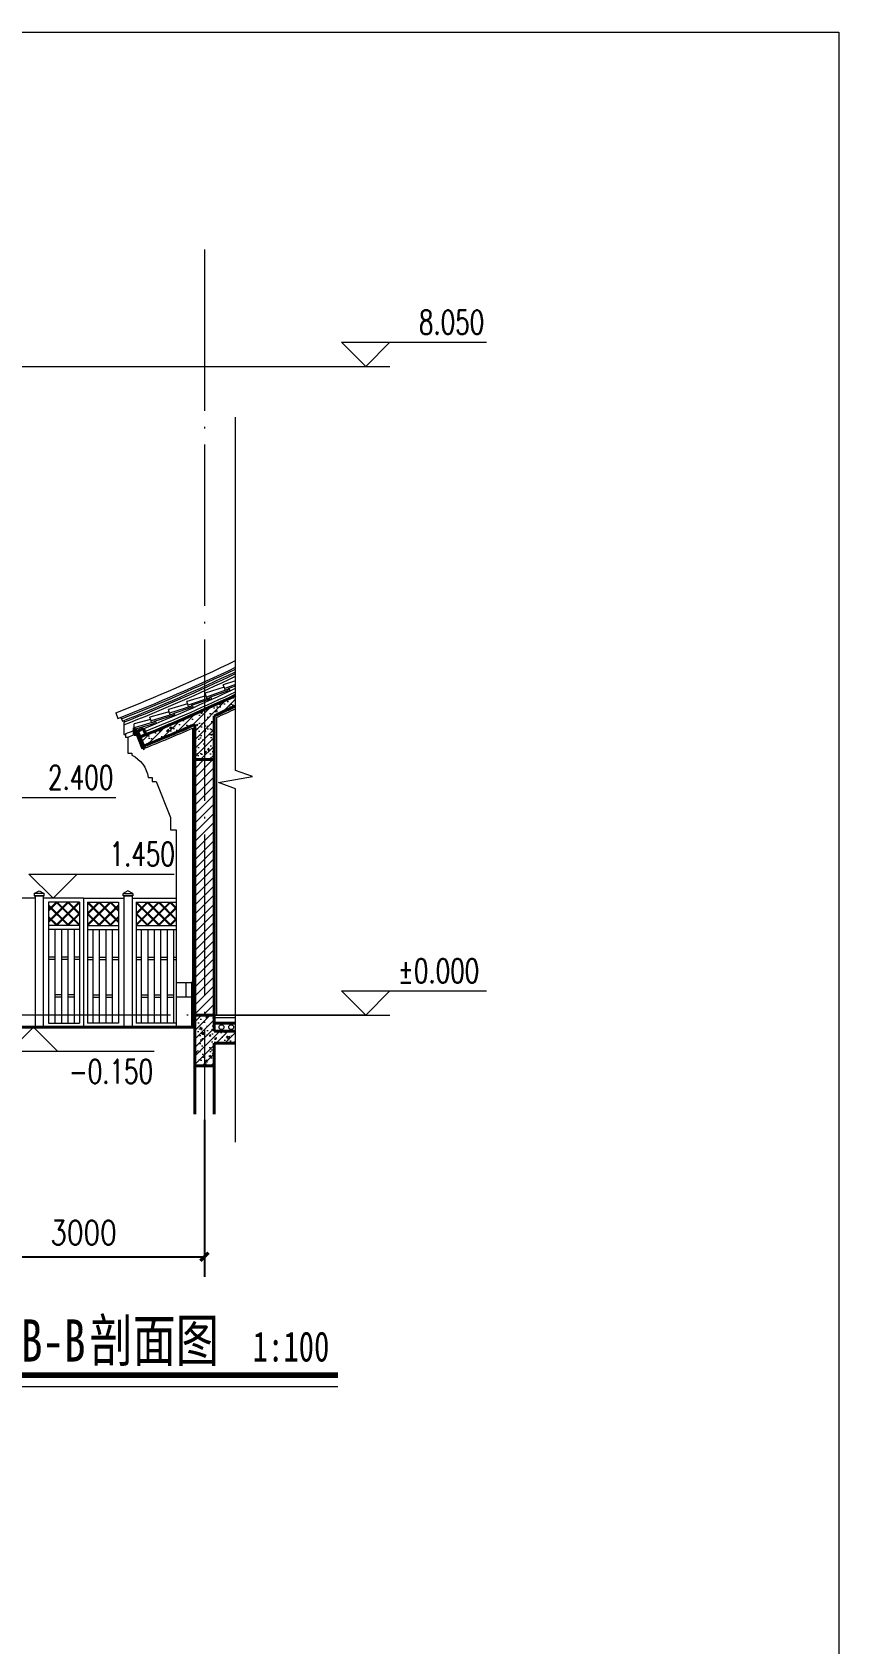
# Model space of a CAD drawing. Extents: x 577108 to 1042908, y 41950 to 81950.
# Drawn here: x 894105 to 904108, y 61950 to 81950 of the extents above; entities that cross this region are included whole.
import ezdxf

# ---------------------------------------------------------------- set-up
doc = ezdxf.new("R2010")
doc.units = 0
doc.header["$LTSCALE"] = 1000
doc.header["$MEASUREMENT"] = 0
doc.linetypes.add('DOTE', pattern=[2.42, 2, -0.2, 0.02, -0.2])
doc.layers.get('0').update_dxf_attribs({"linetype": 'CONTINUOUS', "lineweight": 13})
doc.layers.get('Defpoints').update_dxf_attribs({"linetype": 'CONTINUOUS', "lineweight": 5})
for name, color, linetype, lineweight in [('AXIS', 3, 'CONTINUOUS', 15), ('DIM_ELEV', 3, 'CONTINUOUS', 15), ('DIM_SYMB', 3, 'CONTINUOUS', 15), ('DOTE', 1, 'DOTE', 0), ('hatch', 8, 'CONTINUOUS', 5), ('LM-S', 8, 'CONTINUOUS', 5), ('PUB_TEXT', 7, 'CONTINUOUS', 20), ('wall', 2, 'CONTINUOUS', 40), ('瓦1', 8, 'CONTINUOUS', 15), ('瓦2', 2, 'CONTINUOUS', 15), ('粉刷线', 251, 'CONTINUOUS', 0)]:
    doc.layers.add(name, color=color, linetype=linetype, lineweight=lineweight)
doc.styles.add('_TCH_DIM', font='SIMPLEX', dxfattribs={"bigfont": 'GBCBIG'})
doc.styles.add('DIM_FONT', font='SIMPLEX.shx', dxfattribs={"width": 0.8, "bigfont": 'hztxt.shx'})
doc.styles.add('SIMHEI', font='simhei.ttf', dxfattribs={"width": 0.75, "height": 10})
doc.dimstyles.new('DIMN', dxfattribs={"dimtxt": 300, "dimasz": 100, "dimexe": 250, "dimexo": 300, "dimgap": 150, "dimtad": 1, "dimdec": 0, "dimzin": 0, "dimdsep": 46, "dimtxsty": 'DIM_FONT', "dimblk": 'ARCHTICK', "dimcen": 0.09, "dimclrt": 7, "dimazin": 2, "dimtfac": 1, "dimtdec": 0, "dimtix": 1, "dimtmove": 2, "dimatfit": 3, "dimldrblk": 'ARCHTICK', "dimfxl": 0, "dimtolj": 1, "dimtzin": 0, "dimarcsym": 0})
pattern_1 = [(45, (-167849.3, -367134.04), (-53.0330086, 53.0330086), []), (50, (-167849.3, -367134.04), (215.178055, -18.82564), [22.5, -247.5]), (355, (-167849.3, -367134.04), (-41.6254, 225.65764), [18, -198]), (100.4514, (-167831.37, -367135.6), (173.552815, 206.831863), [19.122057, -210.342634]), (46.1842, (-167849.3, -367074.04), (320.172315, -49.655704), [33.75, -371.25]), (96.6356, (-167822.62, -367078.18), (280.39881, 292.23536), [28.68309, -315.5139]), (351.1842, (-167849.3, -367074.04), (280.39858, 292.23558), [27, -297]), (21, (-167819.3, -367089.04), (179.072116, -120.785667), [22.5, -247.5]), (326, (-167819.3, -367089.04), (72.9946, 217.545014), [18, -198]), (71.4514, (-167804.37, -367099.1), (252.06679, 96.75915), [19.122057, -210.342634]), (37.5, (-167849.3, -367134.04), (3.6479566, 99.868156), [0, -195.6, 0, -201, 0, -198.75]), (7.5, (-167849.3, -367134.04), (78.920861, 118.323514), [0, -114.6, 0, -191.1, 0, -75.75]), (327.5, (-167916.2, -367134.04), (160.146731, -6.7664615), [0, -75, 0, -234, 0, -310.5]), (317.5, (-167946.2, -367134.04), (174.95585, 30.031495), [0, -97.5, 0, -155.4, 0, -220.5])]

# ---------------------------------------------------------------- blocks, each defined once
blk = doc.blocks.new('wa1')
at = {"layer": '瓦1'}
for p in [(-296, 55), (-47, 71)]:
    blk.add_line(p, (-291, 105), dxfattribs=at)
at = {"layer": '瓦2', "color": 2}
for p, q in [((-298, 33), (-296, 55)), ((-298, 33), (-258, 29)), ((2, 25), (-296, 55)), ((-258, 36), (-14, 11)), ((-258, 36), (-258, 29)), ((-14, 11), (-15, 1)), ((-15, 1), (0, 0)), ((2, 25), (0, 0))]:
    blk.add_line(p, q, dxfattribs=at)
blk = doc.blocks.new('_ArchTick')
at = {"color": 0, "linetype": 'ByBlock', "const_width": 0.4}
blk.add_lwpolyline([(-0.5, -0.5), (0.5, 0.5)], dxfattribs=at)
blk = doc.blocks.new('*D208')
at = {"layer": 'AXIS', "color": 0, "lineweight": -2, "transparency": 16777216}
for p, q in [((893241, 68453), (893241, 66503)), ((896241, 68453), (896241, 66503)), ((893241, 66753), (896241, 66753))]:
    blk.add_line(p, q, dxfattribs=at)
at = {"layer": 'Defpoints', "color": 0, "transparency": 16777216}
for p in [(893241, 68753), (896241, 68753), (896241, 66753)]:
    blk.add_point(p, dxfattribs=at)
at = {"layer": 'AXIS', "color": 0, "lineweight": -2, "transparency": 16777216, "xscale": 100, "yscale": 100, "zscale": 100, "rotation": 180}
blk.add_blockref('_ArchTick', (893241, 66753), dxfattribs=at)
at = {"layer": 'AXIS', "color": 0, "lineweight": -2, "transparency": 16777216, "xscale": 100, "yscale": 100, "zscale": 100}
blk.add_blockref('_ArchTick', (896241, 66753), dxfattribs=at)
at = {"layer": 'AXIS', "color": 7, "transparency": 16777216, "insert": (894741, 67053), "char_height": 300, "attachment_point": 5, "style": 'DIM_FONT'}
blk.add_mtext('\\A1;3000', dxfattribs=at)

msp = doc.modelspace()

# ---------------------------------------------------------------- hatches: boundary and pattern name
at = {"layer": 'hatch'}
h = msp.add_hatch(dxfattribs=at)
h.set_pattern_fill('钢筋混凝土', color=256, scale=30, style=0)
h.set_pattern_definition(pattern_1)
h.paths.add_polyline_path([(896120.8415, 73358.4829, -0.0077881002), (895485.6021, 73091.5374), (895440.8415, 73202.8769, 0.0147124755), (896627.1161, 73720.8244), (896627.1161, 73588.2032, -0.0033137686), (896360.8415, 73465.4697), (896360.8415, 72922.7375), (896120.8415, 72922.7375)])
h = msp.add_hatch(dxfattribs=at)
h.set_pattern_fill('普通砖', color=256, scale=30, style=0)
h.set_pattern_definition([(45, (-167849.3, -367076.74), (-56.427121, 56.427121), [])])
h.paths.add_polyline_path([(896360.8415, 72922.7375), (896120.8415, 72922.7375), (896120.8415, 69752.8769), (896360.8415, 69752.8769)])
h = msp.add_hatch(dxfattribs=at)
h.set_pattern_fill('天然石材', color=256, scale=5, style=0)
h.set_pattern_definition([(45, (-441987.818, -391215.68), (-18.8090404, 18.8090404), []), (45, (-441978.568, -391225.23), (-18.8090404, 18.8090404), [10.5, -6])])
h.paths.add_polyline_path([(896120.8415, 70152.8769), (896090.8415, 70152.8769), (896090.8415, 69602.8769), (896120.8415, 69602.8769)])
h = msp.add_hatch(dxfattribs=at)
h.set_pattern_fill('钢筋混凝土', color=256, scale=30, style=0)
h.set_pattern_definition(pattern_1)
h.paths.add_polyline_path([(896360.8415, 69402.8769), (896627.1161, 69402.8769), (896627.1161, 69552.8769), (896360.8415, 69552.8769), (896360.8415, 69752.8769), (896120.8415, 69752.8769), (896120.8415, 69602.8769), (896120.8415, 69122.8769), (896360.8415, 69122.8769)])
at = {"layer": 'LM-S'}
h = msp.add_hatch(dxfattribs=at)
h.set_pattern_fill('文化石01', color=256, scale=500, style=0)
h.set_pattern_definition([(0, (-441988, -391225.2), (9e-13, 4000), [3000, -1000]), (0, (-441988, -391025.2), (9e-13, 4000), [-1200, 1200, -600, 1000]), (0, (-441988, -390825.2), (9e-13, 4000), [-1800, 2200]), (0, (-441988, -390625.2), (9e-13, 4000), [1800, -2200]), (0, (-441988, -390425.2), (9e-13, 4000), [-800, 3200]), (0, (-441988, -390225.2), (9e-13, 4000), [1400, -1000, 1200, -400]), (0, (-440588, -390025.2), (9e-13, 4000), [3200, -800]), (0, (-442188, -389825.2), (9e-13, 4000), [2200, -1800]), (0, (-442788, -389625.2), (9e-13, 4000), [1800, -2200]), (0, (-441988, -389425.2), (9e-13, 4000), [3200, -800]), (0, (-441988, -389225.2), (9e-13, 4000), [-1600, 1000, -600, 800]), (0, (-439988, -389025.2), (9e-13, 4000), [2400, -1600]), (0, (-441588, -388825.2), (9e-13, 4000), [1600, -800, 600, -1000]), (0, (-440788, -388625.2), (9e-13, 4000), [1600, -600, 1000, -800]), (0, (-439188, -388425.2), (9e-13, 4000), [2400, -1600]), (0, (-440788, -388225.2), (9e-13, 4000), [1600, -2400]), (0, (-439988, -388025.2), (9e-13, 4000), [1800, -2200]), (0, (-439988, -387825.2), (9e-13, 4000), [-1200, 2800]), (0, (-441188, -387625.2), (9e-13, 4000), [1200, -2800]), (0, (-439988, -387425.2), (9e-13, 4000), [2800, -1200]), (90, (-441988, -389625.2), (-4000, 1e-12), [600, -1600, 1400, -400]), (90, (-441588, -389425.2), (-4000, 1e-12), [1000, -600, 400, -2000]), (90, (-441388, -390225.2), (-4000, 1e-12), [400, -3600]), (90, (-441188, -390625.2), (-4000, 1e-12), [400, -2400, 600, -600]), (90, (-440988, -389825.2), (-4000, 1e-12), [400, -3600]), (90, (-440788, -391225.2), (-4000, 1e-12), [600, -1800, 1000, -600]), (90, (-440588, -390425.2), (-4000, 1e-12), [600, -3400]), (90, (-440388, -389425.2), (-4000, 1e-12), [600, -200, 400, -2800]), (90, (-440188, -391025.2), (-4000, 1e-12), [600, -3400]), (90, (-439988, -390025.2), (-4000, 1e-12), [600, -200, 600, -400, 1000, -1200]), (90, (-439588, -390025.2), (-4000, 1e-12), [-2800, 400, -400, 400]), (90, (-439388, -389425.2), (-4000, 1e-12), [400, -3600]), (90, (-439188, -390825.2), (-4000, 1e-12), [400, -1400, 1000, -1200]), (90, (-438988, -390225.2), (-4000, 1e-12), [200, -2600, 600, -600]), (90, (-438788, -390025.2), (-4000, 1e-12), [1000, -1000, 600, -1400]), (90, (-438588, -389025.2), (-4000, 1e-12), [600, -1000, 400, -2000]), (90, (-438388, -390425.2), (-4000, 1e-12), [400, -3600]), (90, (-438188, -390025.2), (-4000, 1e-12), [400, -1200, 600, -1800])])
h.paths.add_polyline_path([(896090.8415, 70152.8769), (895890.8415, 70152.8769), (895890.8415, 69602.8769), (896090.8415, 69602.8769)])

# ---------------------------------------------------------------- linework, layer by layer
for p, q in [((896360.8415, 69752.8769), (896627.1161, 69752.8769)), ((896360.8415, 69722.8769), (896627.1161, 69722.8769))]:
    msp.add_line(p, q)
for centre in [(896452.909, 69602.8769), (896572.909, 69602.8769)]:
    msp.add_circle(centre, 30)
at = {"layer": 'DIM_ELEV'}
for p, q in [((898240.8415, 77802.8769), (897940.8415, 78102.8769)), ((897940.8415, 78102.8769), (899740.8415, 78102.8769)), ((898240.8415, 77802.8769), (898540.8415, 78102.8769)), ((888570.8415, 77802.8769), (898540.8415, 77802.8769)), ((893340.8415, 72452.8769), (895140.8415, 72452.8769)), ((894364.1024, 71202.8769), (894064.1024, 71502.8769)), ((894064.1024, 71502.8769), (895864.1024, 71502.8769)), ((894364.1024, 71202.8769), (894664.1024, 71502.8769)), ((898240.8415, 69752.8769), (897940.8415, 70052.8769)), ((897940.8415, 70052.8769), (899740.8415, 70052.8769)), ((898240.8415, 69752.8769), (898540.8415, 70052.8769)), ((894119.2886, 69602.8769), (893819.2886, 69302.8769)), ((894119.2886, 69602.8769), (894419.2886, 69302.8769)), ((896360.8415, 69752.8769), (898540.8415, 69752.8769)), ((893819.2886, 69302.8769), (895619.2886, 69302.8769))]:
    msp.add_line(p, q, dxfattribs=at)
at = {"layer": 'DIM_SYMB'}
for points in [[(896627.1161, 68176.4909), (896627.1161, 72562.2615), (896417.1161, 72638.6952), (896837.1161, 72712.7526), (896627.1161, 72787.2615), (896627.1161, 77173.032)], [(893965.7853, 65144.0468), (897896.8613, 65144.0468)]]:
    msp.add_lwpolyline(points, dxfattribs=at)
at = {"layer": 'DIM_SYMB', "const_width": 70}
msp.add_lwpolyline([(893965.7853, 65284.0468), (897896.8613, 65284.0468)], dxfattribs=at)
at = {"layer": 'DOTE'}
for p, q in [((896240.8415, 79252.8769), (896240.8415, 68252.8769)), ((898240.8415, 69752.8769), (860587.5597, 69752.8769))]:
    msp.add_line(p, q, dxfattribs=at)
at = {"layer": 'hatch'}
for p, q in [((895140.8415, 73502.8769), (895168.2801, 73433.0763)), ((895205.408, 73447.7107), (895223.786, 73401.2107)), ((895242.3655, 73408.5637), (895249.7338, 73389.9705)), ((894140.8415, 71202.8769), (893392.6431, 71202.8769)), ((894140.8415, 71232.8769), (894140.8415, 69602.8769)), ((894240.8415, 71232.8769), (894140.8415, 71232.8769)), ((894240.8415, 71232.8769), (894240.8415, 69602.8769)), ((894741.7423, 71202.8769), (894240.8415, 71202.8769)), ((894741.7423, 71202.8769), (894741.7423, 69602.8769)), ((894741.7423, 71202.8769), (895242.6431, 71202.8769)), ((895242.6431, 71232.8769), (895242.6431, 69602.8769)), ((895242.6431, 71232.8769), (895342.6431, 71232.8769)), ((895342.6431, 71232.8769), (895342.6431, 69602.8769)), ((895342.6431, 71202.8769), (895890.8415, 71202.8769)), ((894306.7423, 71152.8769), (894306.7423, 69652.8769)), ((894691.7423, 71152.8769), (894306.7423, 71152.8769)), ((894543.2499, 71152.8769), (894306.7423, 70916.3693)), ((894401.8285, 71152.8769), (894306.7423, 71057.7907)), ((894549.585, 71145.0699), (894306.7423, 70902.2272)), ((894408.1637, 71145.0699), (894306.7423, 71043.6485)), ((894306.7423, 71119.212), (894563.0774, 70862.8769)), ((894306.7423, 71105.0699), (894548.9353, 70862.8769)), ((894684.6712, 71152.8769), (894394.6712, 70862.8769)), ((894408.1637, 71145.0699), (894690.3567, 70862.8769)), ((894691.7423, 71145.8058), (894408.8134, 70862.8769)), ((894414.4988, 71152.8769), (894691.7423, 70875.6334)), ((894683.9353, 71010.7196), (894536.0926, 70862.8769)), ((894549.585, 71145.0699), (894683.9353, 71010.7196)), ((894691.7423, 71004.3844), (894550.2347, 70862.8769)), ((894555.9201, 71152.8769), (894691.7423, 71017.0547)), ((894691.7423, 71152.8769), (894691.7423, 69652.8769)), ((894791.7423, 71152.8769), (894791.7423, 69652.8769)), ((894791.7423, 71152.8769), (895176.7423, 71152.8769)), ((895068.9858, 71152.8769), (894791.7423, 70875.6334)), ((894927.5645, 71152.8769), (894791.7423, 71017.0547)), ((894791.7423, 71145.8058), (895074.6712, 70862.8769)), ((894791.7423, 71004.3844), (894933.2499, 70862.8769)), ((895075.3209, 71145.0699), (894793.1279, 70862.8769)), ((894798.8134, 71152.8769), (895088.8134, 70862.8769)), ((894933.8996, 71145.0699), (894799.5493, 71010.7196)), ((894799.5493, 71010.7196), (894947.392, 70862.8769)), ((895176.7423, 71119.212), (894920.4072, 70862.8769)), ((894933.8996, 71145.0699), (895176.7423, 70902.2272)), ((895176.7423, 71105.0699), (894934.5493, 70862.8769)), ((894940.2347, 71152.8769), (895176.7423, 70916.3693)), ((895075.3209, 71145.0699), (895176.7423, 71043.6485)), ((895081.6561, 71152.8769), (895176.7423, 71057.7907)), ((895176.7423, 71152.8769), (895176.7423, 69652.8769)), ((895392.6431, 71152.8769), (895392.6431, 69652.8769)), ((895392.6431, 71152.8769), (895890.8415, 71152.8769)), ((895669.8866, 71152.8769), (895392.6431, 70875.6334)), ((895528.4653, 71152.8769), (895392.6431, 71017.0547)), ((895392.6431, 71145.8058), (895675.572, 70862.8769)), ((895392.6431, 71004.3844), (895534.1507, 70862.8769)), ((895676.2218, 71145.0699), (895394.0288, 70862.8769)), ((895399.7142, 71152.8769), (895689.7142, 70862.8769)), ((895534.8004, 71145.0699), (895400.4501, 71010.7196)), ((895400.4501, 71010.7196), (895548.2928, 70862.8769)), ((895811.308, 71152.8769), (895521.308, 70862.8769)), ((895534.8004, 71145.0699), (895816.9934, 70862.8769)), ((895825.4501, 71152.8769), (895535.4501, 70862.8769)), ((895541.1355, 71152.8769), (895831.1355, 70862.8769)), ((895890.8415, 71090.989), (895662.7293, 70862.8769)), ((895676.2218, 71145.0699), (895890.8415, 70930.4501)), ((895890.8415, 71076.8469), (895676.8715, 70862.8769)), ((895682.5569, 71152.8769), (895890.8415, 70944.5923)), ((895817.6431, 71145.0699), (895890.8415, 71071.8715)), ((895823.9782, 71152.8769), (895890.8415, 71086.0136)), ((894306.7423, 70977.7907), (894421.6561, 70862.8769)), ((894306.7423, 70963.6485), (894407.5139, 70862.8769)), ((894691.7423, 70862.8769), (894306.7423, 70862.8769)), ((894691.7423, 70812.8769), (894306.7423, 70812.8769)), ((894306.7423, 70812.8769), (894306.7423, 69652.8769)), ((894386.7423, 70812.8769), (894386.7423, 69652.8769)), ((894466.7423, 70812.8769), (894466.7423, 69652.8769)), ((894546.7423, 70812.8769), (894546.7423, 69652.8769)), ((894626.7423, 70812.8769), (894626.7423, 69652.8769)), ((894791.7423, 70862.8769), (895176.7423, 70862.8769)), ((894791.7423, 70812.8769), (895176.7423, 70812.8769)), ((894856.7423, 70812.8769), (894856.7423, 69652.8769)), ((894936.7423, 70812.8769), (894936.7423, 69652.8769)), ((895016.7423, 70812.8769), (895016.7423, 69652.8769)), ((895176.7423, 70977.7907), (895061.8285, 70862.8769)), ((895176.7423, 70963.6485), (895075.9707, 70862.8769)), ((895096.7423, 70812.8769), (895096.7423, 69652.8769)), ((895176.7423, 70812.8769), (895176.7423, 69652.8769)), ((895392.6431, 70862.8769), (895890.8415, 70862.8769)), ((895392.6431, 70812.8769), (895890.8415, 70812.8769)), ((895457.6431, 70812.8769), (895457.6431, 69652.8769)), ((895537.6431, 70812.8769), (895537.6431, 69652.8769)), ((895617.6431, 70812.8769), (895617.6431, 69652.8769)), ((895697.6431, 70812.8769), (895697.6431, 69652.8769)), ((895777.6431, 70812.8769), (895777.6431, 69652.8769)), ((895890.8415, 70949.5677), (895804.1507, 70862.8769)), ((895890.8415, 70935.4255), (895818.2928, 70862.8769)), ((895857.6431, 70812.8769), (895857.6431, 69652.8769)), ((894386.7423, 70472.8769), (894306.7423, 70472.8769)), ((894386.7423, 70442.8769), (894306.7423, 70442.8769)), ((894546.7423, 70472.8769), (894466.7423, 70472.8769)), ((894546.7423, 70442.8769), (894466.7423, 70442.8769)), ((894691.7423, 70472.8769), (894626.7423, 70472.8769)), ((894691.7423, 70442.8769), (894626.7423, 70442.8769)), ((894791.7423, 70472.8769), (894856.7423, 70472.8769)), ((894791.7423, 70442.8769), (894856.7423, 70442.8769)), ((894936.7423, 70472.8769), (895016.7423, 70472.8769)), ((894936.7423, 70442.8769), (895016.7423, 70442.8769)), ((895096.7423, 70472.8769), (895176.7423, 70472.8769)), ((895096.7423, 70442.8769), (895176.7423, 70442.8769)), ((895392.6431, 70472.8769), (895457.6431, 70472.8769)), ((895392.6431, 70442.8769), (895457.6431, 70442.8769)), ((895537.6431, 70472.8769), (895617.6431, 70472.8769)), ((895537.6431, 70442.8769), (895617.6431, 70442.8769)), ((895697.6431, 70472.8769), (895777.6431, 70472.8769)), ((895697.6431, 70442.8769), (895777.6431, 70442.8769)), ((895857.6431, 70472.8769), (895890.8415, 70472.8769)), ((895857.6431, 70442.8769), (895890.8415, 70442.8769)), ((894466.7423, 70002.8769), (894386.7423, 70002.8769)), ((894626.7423, 70002.8769), (894546.7423, 70002.8769)), ((894856.7423, 70002.8769), (894936.7423, 70002.8769)), ((895016.7423, 70002.8769), (895096.7423, 70002.8769)), ((895457.6431, 70002.8769), (895537.6431, 70002.8769)), ((895617.6431, 70002.8769), (895697.6431, 70002.8769)), ((895777.6431, 70002.8769), (895857.6431, 70002.8769)), ((896090.8415, 70152.8769), (895890.8415, 70152.8769)), ((894466.7423, 69972.8769), (894386.7423, 69972.8769)), ((894626.7423, 69972.8769), (894546.7423, 69972.8769)), ((894856.7423, 69972.8769), (894936.7423, 69972.8769)), ((895016.7423, 69972.8769), (895096.7423, 69972.8769)), ((895457.6431, 69972.8769), (895537.6431, 69972.8769)), ((895617.6431, 69972.8769), (895697.6431, 69972.8769)), ((895777.6431, 69972.8769), (895857.6431, 69972.8769)), ((895342.6431, 69602.8769), (894140.8415, 69602.8769)), ((894306.7423, 69652.8769), (894691.7423, 69652.8769)), ((895176.7423, 69652.8769), (894791.7423, 69652.8769)), ((895890.8415, 69652.8769), (895392.6431, 69652.8769))]:
    msp.add_line(p, q, dxfattribs=at)
for points in [[(894130.8415, 71262.8769), (894190.8415, 71292.8769), (894250.8415, 71262.8769)], [(895352.6431, 71262.8769), (895292.6431, 71292.8769), (895232.6431, 71262.8769)]]:
    msp.add_lwpolyline(points, dxfattribs=at)
for points in [[(894250.8415, 71232.8769), (894250.8415, 71262.8769), (894130.8415, 71262.8769), (894130.8415, 71232.8769)], [(895232.6431, 71232.8769), (895232.6431, 71262.8769), (895352.6431, 71262.8769), (895352.6431, 71232.8769)]]:
    msp.add_lwpolyline(points, close=True, dxfattribs=at)
for radius, start, end in [(21610.3906, 291.45978608, 295.76137291), (21685.3906, 291.45978608, 295.66578168), (21705.3906, 291.56522851, 295.64041514), (21735.3906, 291.56522851, 295.60246292), (21755.3906, 291.59271231, 295.57722626), (21785.3906, 291.56148845, 295.53946808), (21895.3906, 291.5040304, 291.81374493), (21945.3906, 291.5436679, 291.76150516)]:
    msp.add_arc((887234.721, 93615.1179), radius, start, end, dxfattribs=at)
at = {"layer": 'LM-S'}
for p, q in [((895240.8415, 73386.4488), (895240.8415, 73232.8769)), ((895240.8415, 73232.8769), (895260.8415, 73232.8769)), ((895260.8415, 73243.8264), (895260.8415, 73202.8769)), ((895260.8415, 73202.8769), (895293.293, 73202.8769))]:
    msp.add_line(p, q, dxfattribs=at)
msp.add_lwpolyline([(854708.4301, 81950.2272), (904108.4301, 81950.2272), (904108.4301, 41950.2272), (854708.4301, 41950.2272)], close=True, dxfattribs=at)
msp.add_lwpolyline([(895290.8415, 73202.8769), (895290.8415, 73002.8769), (895340.8415, 73002.8769), (895340.8415, 72977.8769, -0.2592016427), (895540.8415, 72702.8769), (895590.8415, 72702.8769), (895590.8415, 72652.8769), (895640.8415, 72652.8769), (895820.8415, 72202.8769), (895820.8415, 72052.8769), (895890.8415, 72052.8769), (895890.8415, 69602.8769)], format="xyb", dxfattribs=at)
at = {"layer": 'wall'}
for p, q in [((896360.8415, 73465.4697), (896360.8415, 72832.8769)), ((895370.8415, 73315.6206), (895370.8415, 73232.8523)), ((895390.8415, 73232.8523), (895370.8415, 73232.8523)), ((895390.8415, 73306.0005), (895390.8415, 73232.8523)), ((895411.001, 73277.1032), (895392.4445, 73269.6431)), ((895478.2357, 73056.2424), (895392.4445, 73269.6431)), ((895496.7923, 73063.7025), (895411.001, 73277.1032)), ((895515.0136, 73232.8523), (895484.9034, 73306.9696)), ((896120.8415, 72832.8769), (896120.8415, 73358.4829)), ((895496.7923, 73063.7025), (895478.2357, 73056.2424)), ((896120.8415, 72982.8769), (896120.8415, 68522.8769)), ((896360.8415, 72922.7375), (896120.8415, 72922.7375)), ((896360.8415, 72982.8769), (896360.8415, 69552.8769)), ((896120.8415, 69602.8769), (893360.8415, 69602.8769)), ((896120.8415, 69752.8769), (896360.8415, 69752.8769)), ((896627.1161, 69652.8769), (896360.8415, 69652.8769)), ((896627.1161, 69552.8769), (896360.8415, 69552.8769)), ((896360.8415, 69402.8769), (896360.8415, 68522.8769)), ((896360.8415, 69402.8769), (896627.1161, 69402.8769)), ((896120.8415, 69122.8769), (896360.8415, 69122.8769))]:
    msp.add_line(p, q, dxfattribs=at)
msp.add_lwpolyline([(896120.8415, 70152.8769), (896090.8415, 70152.8769), (896090.8415, 69602.8769), (896120.8415, 69602.8769)], close=True, dxfattribs=at)
for radius, start, end in [(22000, 291.90109279, 295.27270056), (22120, 294.36658588, 295.12604291), (21920, 291.90109279, 292.10944154), (22120, 291.90109279, 293.6859578)]:
    msp.add_arc((887234.721, 93615.1179), radius, start, end, dxfattribs=at)
at = {"layer": '瓦1'}
for p, q in [((896627.1161, 73900.5367), (896475.0209, 73851.0989)), ((896492.2055, 73804.1448), (896475.0209, 73851.0989)), ((895572.1678, 73419.3507), (895370.8415, 73366.3866)), ((895370.8415, 73315.6206), (895370.8415, 73366.3866))]:
    msp.add_line(p, q, dxfattribs=at)
at = {"layer": '瓦2', "color": 2}
for p, q in [((896627.1161, 73853.5203), (896492.2055, 73804.1448)), ((896499.7667, 73783.4849), (896492.2055, 73804.1448)), ((896534.9242, 73803.8062), (896627.1161, 73837.5472)), ((896534.9242, 73803.8062), (896537.33, 73797.2326)), ((896499.7667, 73783.4849), (896537.33, 73797.2326)), ((895635.1813, 73395.6039), (895370.8415, 73315.6206)), ((895390.8415, 73306.0005), (895625.1683, 73376.9026)), ((895625.1683, 73376.9026), (895628.0644, 73367.3311)), ((895628.0644, 73367.3311), (895642.4215, 73371.6753)), ((895635.1813, 73395.6039), (895642.4215, 73371.6753))]:
    msp.add_line(p, q, dxfattribs=at)
at = {"layer": '粉刷线'}
for p, q in [((896390.8415, 73446.1329), (896390.8415, 69752.8769)), ((896090.8415, 73312.6149), (896090.8415, 70152.8769))]:
    msp.add_line(p, q, dxfattribs=at)
for radius, start, end in [(21920, 291.90109279, 295.37146415), (21960, 292.10944154, 295.32198233), (22150, 294.41663857, 295.0896541), (22150, 291.90109279, 293.56722978)]:
    msp.add_arc((887234.721, 93615.1179), radius, start, end, dxfattribs=at)

# ---------------------------------------------------------------- block references
at = {"layer": 'hatch'}
for p, rotation in [((896556.8683, 73776.1672), 25.16841598593595), ((896101.9517, 73568.7063), 23.86148670745515), ((896330.0015, 73671.1396), 24.51495134830335), ((895872.7484, 73468.8805), 23.20802206968911)]:
    msp.add_blockref('wa1', p, dxfattribs=dict(at, rotation=rotation))

# ---------------------------------------------------------------- texts
at = {"layer": 'PUB_TEXT'}
for s, height, style, width, p in [('8.050', 297.5, '_TCH_DIM', 0.705882, (898900.8415, 78202.8769)), ('2.400', 297.5, '_TCH_DIM', 0.705882, (894300.8415, 72552.8769)), ('1.450', 297.5, '_TCH_DIM', 0.705882, (895064.1024, 71602.8769)), ('%%P0.000', 297.5, '_TCH_DIM', 0.705882, (898640.8415, 70152.8769)), ('-0.150', 297.5, '_TCH_DIM', 0.705882, (894559.2886, 68905.3769)), ('剖面图', 522.78481, 'SIMHEI', 0.75, (894816.4182, 65452.8769)), ('B-B', 522.78481, 'SIMHEI', 0.75, (893965.7853, 65452.8769)), ('1:100', 373.41772, 'SIMHEI', 0.75, (896838.0005, 65452.8769))]:
    msp.add_text(s, height=height, dxfattribs=dict(at, style=style, width=width)).set_placement(p)

# ---------------------------------------------------------------- dimensions: what is measured, and where the dimension line sits
at = {"layer": 'AXIS'}
dim = msp.add_aligned_dim(p1=(893240.8415, 68752.8769), p2=(896240.8415, 68752.8769), distance=-2000, dimstyle='DIMN', dxfattribs=at)
dim.commit()
dim.dimension.update_dxf_attribs({"geometry": '*D208', "text_midpoint": (894740.8415, 67052.8769)})

doc.saveas('drawing.dxf')
